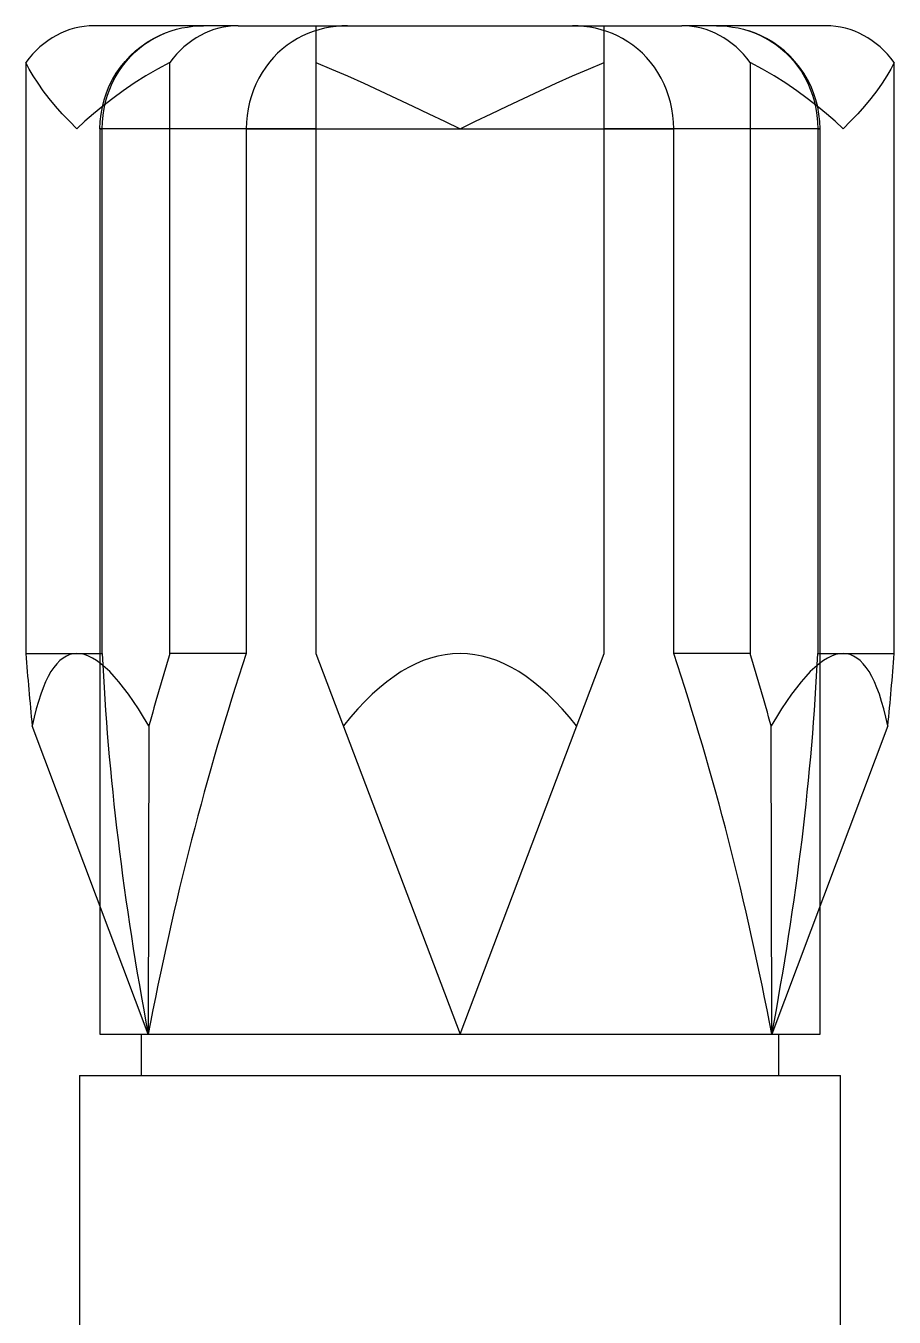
# Model space of a CAD drawing. Header units: millimetres. Extents: x -366 to 411, y -170 to 257.
# Drawn here: x 195.91 to 199.66, y 30.81 to 36.39 of the extents above; entities that cross this region are included whole.
import ezdxf

# ---------------------------------------------------------------- set-up
doc = ezdxf.new("R2010")
doc.units = ezdxf.units.MM
for name, color, linetype in [('MAIN-1', 7, 'Continuous'), ('MAIN-2', 7, 'Continuous'), ('Tag', 7, 'Continuous')]:
    doc.layers.add(name, color=color, linetype=linetype)
doc.styles.get("Standard").update_dxf_attribs({"font": 'arial.ttf'})

# ---------------------------------------------------------------- blocks, each defined once
blk = doc.blocks.new('Pressure Regulator Pneumatic')
at = {"layer": 'MAIN-1'}
for p, q in [((-0.9591, 8.4006), (-1.5814, 8.4006)), ((-0.9591, 8.4006), (-0.4861, 8.4006)), ((-0.6582, 8.3671), (-0.6804, 8.3571)), ((-0.6349, 8.3759), (-0.6582, 8.3671)), ((-0.6106, 8.3836), (-0.6349, 8.3759)), ((-0.5857, 8.3899), (-0.6106, 8.3836)), ((-0.5603, 8.3947), (-0.5857, 8.3899)), ((-0.5351, 8.3981), (-0.5603, 8.3947)), ((-0.5102, 8.4), (-0.5351, 8.3981)), ((-0.4861, 8.4006), (-0.5102, 8.4)), ((-0.4861, 8.4006), (0, 8.4006)), ((0, 8.4006), (0.4861, 8.4006)), ((0.5102, 8.4), (0.4861, 8.4006)), ((0.4861, 8.4006), (0.9591, 8.4006)), ((0.5351, 8.3981), (0.5102, 8.4)), ((0.5603, 8.3947), (0.5351, 8.3981)), ((0.5857, 8.3899), (0.5603, 8.3947)), ((0.6106, 8.3836), (0.5857, 8.3899)), ((0.6349, 8.3759), (0.6106, 8.3836)), ((0.6582, 8.3671), (0.6349, 8.3759)), ((0.6804, 8.3571), (0.6582, 8.3671)), ((1.5814, 8.4006), (0.9591, 8.4006)), ((-0.7472, 8.3165), (-0.7683, 8.2998)), ((-0.7253, 8.3317), (-0.7472, 8.3165)), ((-0.7028, 8.3453), (-0.7253, 8.3317)), ((-0.6804, 8.3571), (-0.7028, 8.3453)), ((0.7028, 8.3453), (0.6804, 8.3571)), ((0.7253, 8.3317), (0.7028, 8.3453)), ((0.7472, 8.3165), (0.7253, 8.3317)), ((0.7683, 8.2998), (0.7472, 8.3165)), ((-0.8061, 8.2635), (-0.8231, 8.2438)), ((-0.788, 8.282), (-0.8061, 8.2635)), ((-0.7683, 8.2998), (-0.788, 8.282)), ((0.788, 8.282), (0.7683, 8.2998)), ((0.8061, 8.2635), (0.788, 8.282)), ((0.8231, 8.2438), (0.8061, 8.2635)), ((-1.8613, 8.2138), (-1.8761, 8.242)), ((-1.8761, 8.242), (-1.8761, 5.6893)), ((-1.8438, 8.1839), (-1.8613, 8.2138)), ((-1.3065, 8.2138), (-1.3579, 8.1839)), ((-1.2539, 8.242), (-1.3065, 8.2138)), ((-1.2539, 5.6893), (-1.2539, 8.242)), ((-0.8397, 8.2221), (-0.8553, 8.1987)), ((-0.8231, 8.2438), (-0.8397, 8.2221)), ((0.8397, 8.2221), (0.8231, 8.2438)), ((0.8553, 8.1987), (0.8397, 8.2221)), ((1.3065, 8.2138), (1.2539, 8.242)), ((1.2539, 8.242), (1.2539, 5.6893)), ((1.3579, 8.1839), (1.3065, 8.2138)), ((1.8613, 8.2138), (1.8438, 8.1839)), ((1.8761, 8.242), (1.8613, 8.2138)), ((1.8761, 5.6893), (1.8761, 8.242)), ((-1.8235, 8.1526), (-1.8438, 8.1839)), ((-1.8006, 8.1203), (-1.8235, 8.1526)), ((-1.4076, 8.1526), (-1.4554, 8.1203)), ((-1.3579, 8.1839), (-1.4076, 8.1526)), ((-0.8819, 8.1489), (-0.8926, 8.1236)), ((-0.8694, 8.1741), (-0.8819, 8.1489)), ((-0.8553, 8.1987), (-0.8694, 8.1741)), ((0.8694, 8.1741), (0.8553, 8.1987)), ((0.8819, 8.1489), (0.8694, 8.1741)), ((0.8926, 8.1236), (0.8819, 8.1489)), ((1.4076, 8.1526), (1.3579, 8.1839)), ((1.4554, 8.1203), (1.4076, 8.1526)), ((1.8235, 8.1526), (1.8006, 8.1203)), ((1.8438, 8.1839), (1.8235, 8.1526)), ((-1.7753, 8.0874), (-1.8006, 8.1203)), ((-1.4554, 8.1203), (-1.5008, 8.0874)), ((-0.9016, 8.098), (-0.9095, 8.0705)), ((-0.8926, 8.1236), (-0.9016, 8.098)), ((0.9016, 8.098), (0.8926, 8.1236)), ((0.9095, 8.0705), (0.9016, 8.098)), ((1.5008, 8.0874), (1.4554, 8.1203)), ((1.8006, 8.1203), (1.7753, 8.0874)), ((-1.7478, 8.0541), (-1.7753, 8.0874)), ((-1.7184, 8.0209), (-1.7478, 8.0541)), ((-1.5437, 8.0541), (-1.5838, 8.0209)), ((-1.5008, 8.0874), (-1.5437, 8.0541)), ((-0.9157, 8.042), (-0.9202, 8.0129)), ((-0.9095, 8.0705), (-0.9157, 8.042)), ((0.9157, 8.042), (0.9095, 8.0705)), ((0.9202, 8.0129), (0.9157, 8.042)), ((1.5437, 8.0541), (1.5008, 8.0874)), ((1.5838, 8.0209), (1.5437, 8.0541)), ((1.7478, 8.0541), (1.7184, 8.0209)), ((1.7753, 8.0874), (1.7478, 8.0541)), ((-1.6874, 7.9881), (-1.7184, 8.0209)), ((-1.6552, 7.9561), (-1.6874, 7.9881)), ((-1.621, 7.9881), (-1.6552, 7.9561)), ((-1.5838, 8.0209), (-1.621, 7.9881)), ((-0.9228, 7.984), (-0.9236, 7.9561)), ((-0.9202, 8.0129), (-0.9228, 7.984)), ((0.9228, 7.984), (0.9202, 8.0129)), ((0.9236, 7.9561), (0.9228, 7.984)), ((1.621, 7.9881), (1.5838, 8.0209)), ((1.6552, 7.9561), (1.621, 7.9881)), ((1.6874, 7.9881), (1.6552, 7.9561)), ((1.7184, 8.0209), (1.6874, 7.9881)), ((-0.9236, 7.9561), (0, 7.9561)), ((-0.9236, 7.9561), (-0.9236, 5.6893)), ((0, 7.9561), (0.9236, 7.9561)), ((0.9236, 5.6893), (0.9236, 7.9561)), ((-0.9236, 5.6893), (-1.2539, 5.6893)), ((1.2539, 5.6893), (0.9236, 5.6893)), ((-1.3473, 4.0447), (-1.8486, 5.3765)), ((-1.3447, 5.3765), (-1.3473, 4.0447)), ((1.3473, 4.0447), (1.3447, 5.3765)), ((1.8486, 5.3765), (1.3473, 4.0447)), ((-1.5557, 4.5984), (-1.5557, 4.0447)), ((1.5557, 4.0447), (1.5557, 4.5984)), ((-1.5557, 4.0447), (-1.3473, 4.0447)), ((-1.3779, 4.0447), (-1.3779, 3.867)), ((-1.3473, 4.0447), (1.3473, 4.0447)), ((1.3473, 4.0447), (1.5557, 4.0447)), ((1.3779, 3.867), (1.3779, 4.0447)), ((-1.6446, 3.867), (-1.6446, 2.7113)), ((-1.6446, 3.867), (1.6446, 3.867)), ((1.6446, 2.7113), (1.6446, 3.867))]:
    blk.add_line(p, q, dxfattribs=at)
for centre, major_axis, ratio, start_param, end_param in [((-1.5814, 7.9561), (0, -0.4445), 0.866025, 3.141593, 4.013738), ((-0.9591, 7.9561), (0, 0.4445), 0.866025, 0, 0.872145), ((0.9591, 7.9561), (0, -0.4445), 0.866025, 2.269448, 3.141593), ((1.5814, 7.9561), (0, 0.4445), 0.866025, -0.872145, 0), ((0, -3.1502), (1.6738, -8.8378), 0.104406, 2.855009, 3.388636), ((0, -3.1502), (-1.6738, -8.8378), 0.104406, 2.894549, 3.428177), ((0, 4.0447), (1.0633, -5.04), 0.315108, -1.968805, -1.903992), ((0, 4.0447), (-0.8655, -4.1024), 0.315108, -1.915931, -1.504415), ((0, 4.0447), (1.0633, 5.04), 0.315108, 1.305552, 1.370364), ((0, 4.0447), (-0.8655, 4.1024), 0.315108, -1.637178, -1.225661), ((0, 4.0447), (1.0633, -5.04), 0.315108, 1.771228, 1.836041), ((0, 4.0447), (1.0633, 5.04), 0.315108, -1.237601, -1.172788)]:
    blk.add_ellipse(centre, major_axis=major_axis, ratio=ratio, start_param=start_param, end_param=end_param, dxfattribs=at)
at = {"layer": 'MAIN-2'}
for p, q in [((-1.2958, 8.3605), (-1.272, 8.3705)), ((-1.2949, 8.3607), (-1.272, 8.3705)), ((-1.272, 8.3705), (-1.2475, 8.3792)), ((-1.272, 8.3705), (-1.2479, 8.3791)), ((-1.2479, 8.3791), (-1.2249, 8.3858)), ((-1.2249, 8.3858), (-1.2014, 8.3913)), ((-1.2014, 8.3913), (-1.1777, 8.3955)), ((-1.1777, 8.3955), (-1.1541, 8.3984)), ((-1.1541, 8.3984), (-1.1309, 8.4001)), ((-1.1309, 8.4001), (-1.1084, 8.4006)), ((-0.6223, 8.4006), (-0.6223, 8.4)), ((-0.6223, 8.4006), (-0.6223, 8.4006)), ((-0.6223, 8.4), (-0.6223, 8.3981)), ((-0.6223, 8.3981), (-0.6223, 8.3947)), ((-0.6223, 8.3947), (-0.6223, 8.3899)), ((-0.6223, 8.3899), (-0.6223, 8.3836)), ((-0.6223, 8.3836), (-0.6223, 8.3759)), ((-0.6223, 8.3759), (-0.6223, 8.3671)), ((-0.6223, 8.3671), (-0.6223, 8.3571)), ((0.6223, 8.4006), (0.6223, 8.4006)), ((0.6223, 8.4), (0.6223, 8.4006)), ((0.6223, 8.3981), (0.6223, 8.4)), ((0.6223, 8.3947), (0.6223, 8.3981)), ((0.6223, 8.3899), (0.6223, 8.3947)), ((0.6223, 8.3836), (0.6223, 8.3899)), ((0.6223, 8.3759), (0.6223, 8.3836)), ((0.6223, 8.3671), (0.6223, 8.3759)), ((0.6223, 8.3571), (0.6223, 8.3671)), ((1.1084, 8.4006), (1.1309, 8.4001)), ((1.1309, 8.4001), (1.1541, 8.3984)), ((1.1541, 8.3984), (1.1777, 8.3955)), ((1.1777, 8.3955), (1.2014, 8.3913)), ((1.2014, 8.3913), (1.2249, 8.3858)), ((1.2249, 8.3858), (1.2479, 8.3791)), ((1.272, 8.3705), (1.2475, 8.3792)), ((1.2479, 8.3791), (1.272, 8.3705)), ((1.272, 8.3705), (1.2949, 8.3607)), ((1.2958, 8.3605), (1.272, 8.3705)), ((-1.4023, 8.2921), (-1.3776, 8.312)), ((-1.3849, 8.3045), (-1.3632, 8.3211)), ((-1.3776, 8.312), (-1.3515, 8.3301)), ((-1.3632, 8.3211), (-1.3406, 8.3361)), ((-1.3515, 8.3301), (-1.3242, 8.3463)), ((-1.3406, 8.3361), (-1.3176, 8.3494)), ((-1.3242, 8.3463), (-1.2958, 8.3605)), ((-1.3176, 8.3494), (-1.2949, 8.3607)), ((-0.6223, 8.3571), (-0.6223, 8.3453)), ((-0.6223, 8.3453), (-0.6223, 8.3317)), ((-0.6223, 8.3317), (-0.6223, 8.3165)), ((-0.6223, 8.3165), (-0.6223, 8.2998)), ((0.6223, 8.3453), (0.6223, 8.3571)), ((0.6223, 8.3317), (0.6223, 8.3453)), ((0.6223, 8.3165), (0.6223, 8.3317)), ((0.6223, 8.2998), (0.6223, 8.3165)), ((1.2949, 8.3607), (1.3176, 8.3494)), ((1.3242, 8.3463), (1.2958, 8.3605)), ((1.3176, 8.3494), (1.3406, 8.3361)), ((1.3515, 8.3301), (1.3242, 8.3463)), ((1.3406, 8.3361), (1.3632, 8.3211)), ((1.3776, 8.312), (1.3515, 8.3301)), ((1.3632, 8.3211), (1.3849, 8.3045)), ((1.4023, 8.2921), (1.3776, 8.312)), ((-1.4471, 8.2472), (-1.4255, 8.2704)), ((-1.4418, 8.2482), (-1.4243, 8.2678)), ((-1.4255, 8.2704), (-1.4023, 8.2921)), ((-1.4243, 8.2678), (-1.4054, 8.2866)), ((-1.4054, 8.2866), (-1.3849, 8.3045)), ((-0.6223, 8.2998), (-0.6223, 8.282)), ((-0.6223, 8.282), (-0.6223, 8.2635)), ((-0.6223, 8.2635), (-0.6223, 8.2438)), ((0.6223, 8.282), (0.6223, 8.2998)), ((0.6223, 8.2635), (0.6223, 8.282)), ((0.6223, 8.2438), (0.6223, 8.2635)), ((1.3849, 8.3045), (1.4054, 8.2866)), ((1.4255, 8.2704), (1.4023, 8.2921)), ((1.4054, 8.2866), (1.4243, 8.2678)), ((1.4243, 8.2678), (1.4418, 8.2482)), ((1.4471, 8.2472), (1.4255, 8.2704)), ((-1.4896, 8.178), (-1.4749, 8.2029)), ((-1.4851, 8.1964), (-1.467, 8.2225)), ((-1.4749, 8.2029), (-1.4588, 8.2264)), ((-1.467, 8.2225), (-1.4471, 8.2472)), ((-1.4588, 8.2264), (-1.4418, 8.2482)), ((-0.6223, 8.2438), (-0.6223, 8.2221)), ((-0.6223, 8.242), (-0.5548, 8.2138)), ((-0.6223, 8.2221), (-0.6223, 8.1987)), ((-0.5548, 8.2138), (-0.4859, 8.1839)), ((0.4859, 8.1839), (0.5548, 8.2138)), ((0.5548, 8.2138), (0.6223, 8.242)), ((0.6223, 8.2221), (0.6223, 8.2438)), ((0.6223, 8.1987), (0.6223, 8.2221)), ((1.4418, 8.2482), (1.4588, 8.2264)), ((1.467, 8.2225), (1.4471, 8.2472)), ((1.4588, 8.2264), (1.4749, 8.2029)), ((1.4851, 8.1964), (1.467, 8.2225)), ((1.4749, 8.2029), (1.4896, 8.178)), ((-1.5155, 8.1408), (-1.5013, 8.1692)), ((-1.5137, 8.1266), (-1.5026, 8.1523)), ((-1.5026, 8.1523), (-1.4896, 8.178)), ((-1.5013, 8.1692), (-1.4851, 8.1964)), ((-0.6223, 8.1987), (-0.6223, 8.1741)), ((-0.6223, 8.1741), (-0.6223, 8.1489)), ((-0.6223, 8.1489), (-0.6223, 8.1236)), ((-0.4859, 8.1839), (-0.4159, 8.1526)), ((-0.4159, 8.1526), (-0.3452, 8.1203)), ((0.3452, 8.1203), (0.4159, 8.1526)), ((0.4159, 8.1526), (0.4859, 8.1839)), ((0.6223, 8.1741), (0.6223, 8.1987)), ((0.6223, 8.1489), (0.6223, 8.1741)), ((0.6223, 8.1236), (0.6223, 8.1489)), ((1.5013, 8.1692), (1.4851, 8.1964)), ((1.4896, 8.178), (1.5026, 8.1523)), ((1.5155, 8.1408), (1.5013, 8.1692)), ((1.5026, 8.1523), (1.5137, 8.1266)), ((-1.5377, 8.0814), (-1.5276, 8.1115)), ((-1.5312, 8.0727), (-1.5231, 8.1005)), ((-1.5276, 8.1115), (-1.5155, 8.1408)), ((-1.5231, 8.1005), (-1.5137, 8.1266)), ((-0.6223, 8.1236), (-0.6223, 8.098)), ((-0.6223, 8.098), (-0.6223, 8.0705)), ((-0.3452, 8.1203), (-0.2745, 8.0874)), ((0.2745, 8.0874), (0.3452, 8.1203)), ((0.6223, 8.098), (0.6223, 8.1236)), ((0.6223, 8.0705), (0.6223, 8.098)), ((1.5137, 8.1266), (1.5231, 8.1005)), ((1.5276, 8.1115), (1.5155, 8.1408)), ((1.5231, 8.1005), (1.5312, 8.0727)), ((1.5377, 8.0814), (1.5276, 8.1115)), ((-1.5511, 8.0194), (-1.5455, 8.0506)), ((-1.5455, 8.0506), (-1.5377, 8.0814)), ((-1.5423, 8.014), (-1.5377, 8.0436)), ((-1.5377, 8.0436), (-1.5312, 8.0727)), ((-0.6223, 8.0705), (-0.6223, 8.042)), ((-0.6223, 8.042), (-0.6223, 8.0129)), ((-0.2745, 8.0874), (-0.2041, 8.0541)), ((-0.2041, 8.0541), (-0.1345, 8.0209)), ((0.1345, 8.0209), (0.2041, 8.0541)), ((0.2041, 8.0541), (0.2745, 8.0874)), ((0.6223, 8.042), (0.6223, 8.0705)), ((0.6223, 8.0129), (0.6223, 8.042)), ((1.5312, 8.0727), (1.5377, 8.0436)), ((1.5455, 8.0506), (1.5377, 8.0814)), ((1.5377, 8.0436), (1.5423, 8.014)), ((1.5511, 8.0194), (1.5455, 8.0506)), ((-1.5557, 7.9561), (-1.5545, 7.9879)), ((-1.5545, 7.9879), (-1.5511, 8.0194)), ((-1.5459, 7.9561), (-1.545, 7.9846)), ((-1.545, 7.9846), (-1.5423, 8.014)), ((-0.6223, 8.0129), (-0.6223, 7.984)), ((-0.6223, 7.984), (-0.6223, 7.9561)), ((-0.1345, 8.0209), (-0.0664, 7.9881)), ((-0.0664, 7.9881), (0, 7.9561)), ((0, 7.9561), (0.0664, 7.9881)), ((0.0664, 7.9881), (0.1345, 8.0209)), ((0.6223, 7.984), (0.6223, 8.0129)), ((0.6223, 7.9561), (0.6223, 7.984)), ((1.5423, 8.014), (1.545, 7.9846)), ((1.545, 7.9846), (1.5459, 7.9561)), ((1.5545, 7.9879), (1.5511, 8.0194)), ((1.5557, 7.9561), (1.5545, 7.9879)), ((-1.5557, 7.9561), (-1.5557, 4.5984)), ((-0.6223, 7.9561), (-1.5557, 7.9561)), ((-1.5557, 7.9561), (-1.5459, 7.9561)), ((-1.5459, 5.6893), (-1.5459, 7.9561)), ((-0.6223, 7.9561), (-0.6223, 5.6893)), ((1.5557, 7.9561), (0.6223, 7.9561)), ((0.6223, 5.6893), (0.6223, 7.9561)), ((1.5459, 7.9561), (1.5459, 5.6893)), ((1.5459, 7.9561), (1.5557, 7.9561)), ((1.5557, 4.5984), (1.5557, 7.9561)), ((-1.8761, 5.6893), (-1.5459, 5.6893)), ((-0.6223, 5.6893), (0, 4.0447)), ((-0.6223, 5.6893), (-0.6223, 5.6893)), ((0, 4.0447), (0.6223, 5.6893)), ((0.6223, 5.6893), (0.6223, 5.6893)), ((1.5459, 5.6893), (1.8761, 5.6893))]:
    blk.add_line(p, q, dxfattribs=at)
for centre, major_axis, ratio, start_param, end_param in [((0, -3.1502), (0, -8.8395), 0.216216, 2.874779, 3.408406), ((0, 4.0447), (-0.8655, 4.1024), 0.315108, 1.092898, 1.504415), ((0, 4.0447), (-0.8655, -4.1024), 0.315108, 1.637178, 2.048695)]:
    blk.add_ellipse(centre, major_axis=major_axis, ratio=ratio, start_param=start_param, end_param=end_param, dxfattribs=at)
at = {"flags": 1}
for tag, p in [('TYPE', (-0.5827, -6.9143)), ('DESCRIPTION', (-0.5928, -7.0777)), ('CONNECTIONTYPE', (-0.7404, -8.0331))]:
    blk.add_attdef(tag, p, '', height=0.1, dxfattribs=at)

msp = doc.modelspace()

# ---------------------------------------------------------------- block references
at = {"layer": 'Tag'}
msp.add_blockref('Pressure Regulator Pneumatic', (197.7829, 27.9898), dxfattribs=at)

doc.saveas('drawing.dxf')
